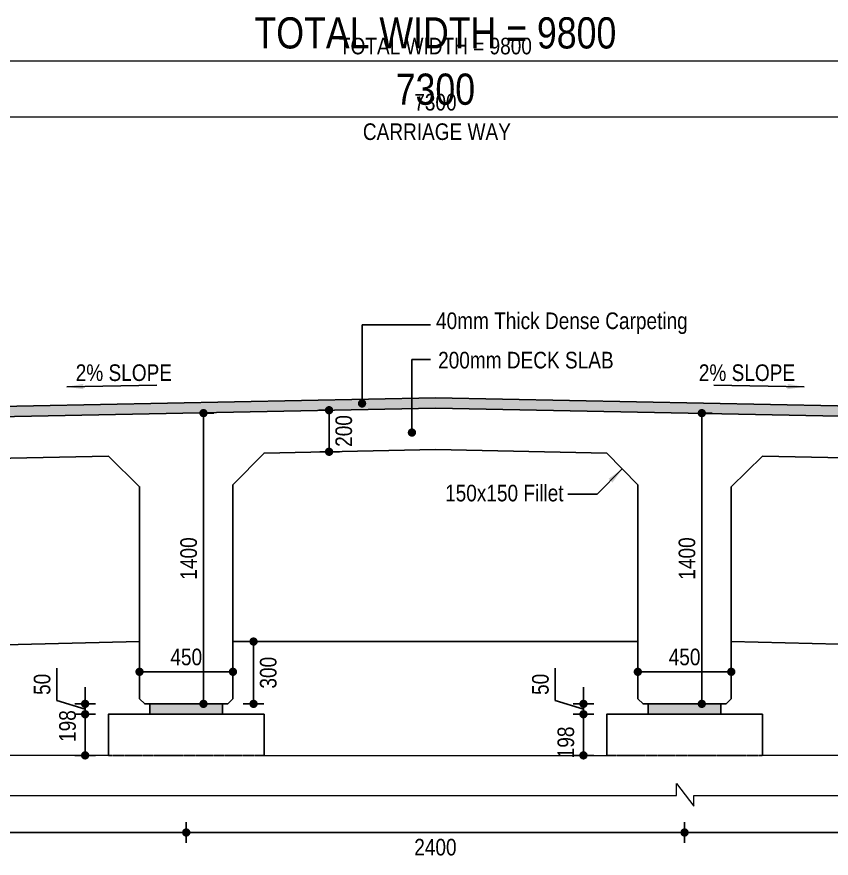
# Model space of a CAD drawing. Header units: millimetres. Extents: x 95937 to 362296, y -118999 to 39765.
# Drawn here: x 99537 to 103459, y 22440 to 26491 of the extents above; entities that cross this region are included whole.
import ezdxf
from ezdxf.enums import TextEntityAlignment as Align

# ---------------------------------------------------------------- set-up
doc = ezdxf.new("R2010")
doc.units = ezdxf.units.MM
doc.header["$LTSCALE"] = 0.2
doc.header["$PDMODE"] = 2
doc.linetypes.add('HIDDEN', pattern=[9.525, 6.35, -3.175])
for name, color, linetype in [('Bearing  peat', 241, 'Continuous'), ('Deck Slab', 200, 'Continuous'), ('Girder Line', 200, 'Continuous'), ('Girder Line @ 40', 200, 'Continuous'), ('Hatching', 35, 'Continuous')]:
    doc.layers.add(name, color=color, linetype=linetype)
for name, color, linetype, lineweight in [('Concrete', 4, 'Continuous', 20), ('Dim Arrow @ 40', 150, 'Continuous', 9), ('DIMS', 150, 'Continuous', 9), ('DIMS @ 40', 150, 'Continuous', 9), ('DIMS @ 75', 150, 'Continuous', 9), ('hatch', 35, 'Continuous', 0), ('Section Marks', 7, 'Continuous', 15), ('Structue', 7, 'Continuous', 25), ('Text @ 40', 7, 'Continuous', 5), ('Text_Normal @ 40', 7, 'Continuous', 25)]:
    doc.layers.add(name, color=color, linetype=linetype, lineweight=lineweight)
doc.styles.add('SWIS_R_N', font='swissc.ttf', dxfattribs={"height": 2})
doc.dimstyles.new('Closed_Arrow', dxfattribs={"dimtxt": 2, "dimasz": 2, "dimexe": 1.25, "dimexo": 0.75, "dimgap": 0.75, "dimtad": 2, "dimdec": 0, "dimzin": 0, "dimdsep": 46, "dimtxsty": 'SWIS_R_N', "dimblk": 'DOT', "dimcen": 0.5, "dimadec": 0, "dimazin": 0, "dimtfac": 1, "dimtdec": 0, "dimtofl": 0, "dimtmove": 0, "dimatfit": 3, "dimfxl": 1.25, "dimfxlon": 1, "dimtolj": 1, "dimtzin": 0, "dimarcsym": 0})
doc.dimstyles.new('Dot_Anno', dxfattribs={"dimtxt": 2, "dimasz": 1, "dimexe": 1.25, "dimexo": 0.75, "dimgap": 0.75, "dimtad": 2, "dimdec": 0, "dimzin": 0, "dimdsep": 46, "dimtxsty": 'SWIS_R_N', "dimblk": 'DOT', "dimcen": 0.5, "dimadec": 0, "dimazin": 0, "dimtfac": 1, "dimtdec": 0, "dimtofl": 0, "dimtmove": 0, "dimatfit": 3, "dimfxl": 1.25, "dimfxlon": 1, "dimtolj": 1, "dimtzin": 0, "dimarcsym": 0})
doc.dimstyles.new('Dot_Arrow', dxfattribs={"dimtxt": 2, "dimasz": 1, "dimexe": 1.25, "dimexo": 0.75, "dimgap": 0.75, "dimtad": 2, "dimdec": 0, "dimzin": 0, "dimdsep": 46, "dimtxsty": 'SWIS_R_N', "dimblk": 'DOT', "dimcen": 0.5, "dimadec": 0, "dimazin": 0, "dimtfac": 1, "dimtdec": 0, "dimtofl": 0, "dimtmove": 0, "dimatfit": 3, "dimldrblk": 'DOT', "dimfxl": 1.25, "dimfxlon": 1, "dimtolj": 1, "dimtzin": 0, "dimarcsym": 0})

# ---------------------------------------------------------------- blocks, each defined once
blk = doc.blocks.new('_Dot')
at = {"color": 0, "linetype": 'ByBlock', "lineweight": -2}
blk.add_line((-0.5, 0), (-1, 0), dxfattribs=at)
at = {"color": 0, "linetype": 'ByBlock', "const_width": 0.5}
blk.add_lwpolyline([(-0.25, 0, 1), (0.25, 0, 1)], format="xyb", close=True, dxfattribs=at)
blk = doc.blocks.new('*D153')
at = {"layer": 'Defpoints', "color": 0, "transparency": 16777216}
for p in [(101040.5, 24597.2), (101040.5, 24597.2), (100965.5, 24397.2)]:
    blk.add_point(p, dxfattribs=at)
at = {"layer": 'DIMS', "color": 0, "lineweight": -2, "transparency": 16777216}
for p, q in [((101040.5, 24597.2), (100990.5, 24597.2)), ((101040.5, 24437.2), (101040.5, 24557.2)), ((100995.5, 24397.2), (101090.5, 24397.2))]:
    blk.add_line(p, q, dxfattribs=at)
at = {"layer": 'DIMS', "color": 0, "lineweight": -2, "transparency": 16777216, "xscale": 40, "yscale": 40, "zscale": 40}
for p, rotation in [((101040.5, 24597.2), 90), ((101040.5, 24397.2), 270)]:
    blk.add_blockref('_Dot', p, dxfattribs=dict(at, rotation=rotation))
at = {"layer": 'DIMS', "color": 0, "transparency": 16777216, "insert": (101111.6, 24497.2), "char_height": 80, "attachment_point": 5, "rotation": 90, "style": 'SWIS_R_N'}
blk.add_mtext('\\A1;200', dxfattribs=at)
blk = doc.blocks.new('*D436')
at = {"layer": 'Defpoints', "color": 0, "ltscale": 20, "transparency": 16777216}
for p in [(97902.6, 26008.7), (97902.6, 24534.3), (105202.6, 24534.3)]:
    blk.add_point(p, dxfattribs=at)
at = {"layer": 'DIMS', "color": 0, "lineweight": -2, "ltscale": 20, "transparency": 16777216}
for p, q in [((97902.6, 25958.7), (97902.6, 26058.7)), ((105202.6, 25958.7), (105202.6, 26058.7)), ((105162.6, 26008.7), (97942.6, 26008.7))]:
    blk.add_line(p, q, dxfattribs=at)
at = {"layer": 'DIMS', "color": 0, "lineweight": -2, "ltscale": 20, "transparency": 16777216, "xscale": 40, "yscale": 40, "zscale": 40, "rotation": 180}
blk.add_blockref('_Dot', (97902.6, 26008.7), dxfattribs=at)
at = {"layer": 'DIMS', "color": 0, "lineweight": -2, "ltscale": 20, "transparency": 16777216, "xscale": 40, "yscale": 40, "zscale": 40}
blk.add_blockref('_Dot', (105202.6, 26008.7), dxfattribs=at)
at = {"layer": 'DIMS', "color": 0, "ltscale": 20, "transparency": 16777216, "insert": (101552.6, 26079.7), "char_height": 80, "attachment_point": 5, "style": 'SWIS_R_N'}
blk.add_mtext('\\A1;7300', dxfattribs=at)
blk = doc.blocks.new('*D437')
at = {"layer": 'Defpoints', "color": 0, "ltscale": 20, "transparency": 16777216}
for p in [(97902.6, 26008.7), (97902.6, 24534.3), (105202.6, 24534.3)]:
    blk.add_point(p, dxfattribs=at)
at = {"layer": 'DIMS', "color": 0, "lineweight": -2, "ltscale": 20, "transparency": 16777216}
for p, q in [((97902.6, 25915), (97902.6, 26102.5)), ((105202.6, 25915), (105202.6, 26102.5)), ((105127.6, 26008.7), (97977.6, 26008.7))]:
    blk.add_line(p, q, dxfattribs=at)
at = {"layer": 'DIMS', "color": 0, "lineweight": -2, "ltscale": 20, "transparency": 16777216, "xscale": 75, "yscale": 75, "zscale": 75, "rotation": 180}
blk.add_blockref('_Dot', (97902.6, 26008.7), dxfattribs=at)
at = {"layer": 'DIMS', "color": 0, "lineweight": -2, "ltscale": 20, "transparency": 16777216, "xscale": 75, "yscale": 75, "zscale": 75}
blk.add_blockref('_Dot', (105202.6, 26008.7), dxfattribs=at)
at = {"layer": 'DIMS', "color": 0, "ltscale": 20, "transparency": 16777216, "insert": (101552.6, 26141.9), "char_height": 150, "attachment_point": 5, "style": 'SWIS_R_N'}
blk.add_mtext('\\A1;7300', dxfattribs=at)
blk = doc.blocks.new('*D241')
at = {"layer": 'Defpoints', "color": 0, "ltscale": 20, "transparency": 16777216}
for p in [(97952.6, 23135.3), (100352.6, 23133.3), (100352.6, 22563.9)]:
    blk.add_point(p, dxfattribs=at)
at = {"layer": 'DIMS', "color": 0, "lineweight": -2, "ltscale": 20, "transparency": 16777216}
for p, q in [((97952.6, 22613.9), (97952.6, 22513.9)), ((100352.6, 22613.9), (100352.6, 22513.9)), ((97992.6, 22563.9), (100312.6, 22563.9))]:
    blk.add_line(p, q, dxfattribs=at)
at = {"layer": 'DIMS', "color": 0, "lineweight": -2, "ltscale": 20, "transparency": 16777216, "xscale": 40, "yscale": 40, "zscale": 40, "rotation": 180}
blk.add_blockref('_Dot', (97952.6, 22563.9), dxfattribs=at)
at = {"layer": 'DIMS', "color": 0, "lineweight": -2, "ltscale": 20, "transparency": 16777216, "xscale": 40, "yscale": 40, "zscale": 40}
blk.add_blockref('_Dot', (100352.6, 22563.9), dxfattribs=at)
at = {"layer": 'DIMS', "color": 0, "ltscale": 20, "transparency": 16777216, "insert": (99152.6, 22492.8), "char_height": 80, "attachment_point": 5, "style": 'SWIS_R_N'}
blk.add_mtext('\\A1;2400', dxfattribs=at)
blk = doc.blocks.new('*D242')
at = {"layer": 'Defpoints', "color": 0, "ltscale": 20, "transparency": 16777216}
for p in [(100352.6, 23133.3), (102752.6, 23133.3), (102752.6, 22563.9)]:
    blk.add_point(p, dxfattribs=at)
at = {"layer": 'DIMS', "color": 0, "lineweight": -2, "ltscale": 20, "transparency": 16777216}
for p, q in [((100352.6, 22613.9), (100352.6, 22513.9)), ((102752.6, 22613.9), (102752.6, 22513.9)), ((100392.6, 22563.9), (102712.6, 22563.9))]:
    blk.add_line(p, q, dxfattribs=at)
at = {"layer": 'DIMS', "color": 0, "lineweight": -2, "ltscale": 20, "transparency": 16777216, "xscale": 40, "yscale": 40, "zscale": 40, "rotation": 180}
blk.add_blockref('_Dot', (100352.6, 22563.9), dxfattribs=at)
at = {"layer": 'DIMS', "color": 0, "lineweight": -2, "ltscale": 20, "transparency": 16777216, "xscale": 40, "yscale": 40, "zscale": 40}
blk.add_blockref('_Dot', (102752.6, 22563.9), dxfattribs=at)
at = {"layer": 'DIMS', "color": 0, "ltscale": 20, "transparency": 16777216, "insert": (101552.6, 22492.8), "char_height": 80, "attachment_point": 5, "style": 'SWIS_R_N'}
blk.add_mtext('\\A1;2400', dxfattribs=at)
blk = doc.blocks.new('*D243')
at = {"layer": 'Defpoints', "color": 0, "ltscale": 20, "transparency": 16777216}
for p in [(102752.6, 23133.3), (105152.6, 23135.3), (105152.6, 22563.9)]:
    blk.add_point(p, dxfattribs=at)
at = {"layer": 'DIMS', "color": 0, "lineweight": -2, "ltscale": 20, "transparency": 16777216}
for p, q in [((102752.6, 22613.9), (102752.6, 22513.9)), ((105152.6, 22613.9), (105152.6, 22513.9)), ((102792.6, 22563.9), (105112.6, 22563.9))]:
    blk.add_line(p, q, dxfattribs=at)
at = {"layer": 'DIMS', "color": 0, "lineweight": -2, "ltscale": 20, "transparency": 16777216, "xscale": 40, "yscale": 40, "zscale": 40, "rotation": 180}
blk.add_blockref('_Dot', (102752.6, 22563.9), dxfattribs=at)
at = {"layer": 'DIMS', "color": 0, "lineweight": -2, "ltscale": 20, "transparency": 16777216, "xscale": 40, "yscale": 40, "zscale": 40}
blk.add_blockref('_Dot', (105152.6, 22563.9), dxfattribs=at)
at = {"layer": 'DIMS', "color": 0, "ltscale": 20, "transparency": 16777216, "insert": (103952.6, 22492.8), "char_height": 80, "attachment_point": 5, "style": 'SWIS_R_N'}
blk.add_mtext('\\A1;2400', dxfattribs=at)
blk = doc.blocks.new('*D245')
at = {"layer": 'Defpoints', "color": 0, "ltscale": 20, "transparency": 16777216}
for p in [(99865.7, 23133.3), (99977.6, 23133.3), (99977.6, 22935.3)]:
    blk.add_point(p, dxfattribs=at)
at = {"layer": 'DIMS', "color": 0, "lineweight": -2, "ltscale": 20, "transparency": 16777216}
for p, q in [((99915.7, 23133.3), (99815.7, 23133.3)), ((99865.7, 22975.3), (99865.7, 23093.3)), ((99915.7, 22935.3), (99815.7, 22935.3))]:
    blk.add_line(p, q, dxfattribs=at)
at = {"layer": 'DIMS', "color": 0, "lineweight": -2, "ltscale": 20, "transparency": 16777216, "xscale": 40, "yscale": 40, "zscale": 40}
for p, rotation in [((99865.7, 23133.3), 90), ((99865.7, 22935.3), 270)]:
    blk.add_blockref('_Dot', p, dxfattribs=dict(at, rotation=rotation))
at = {"layer": 'DIMS', "color": 0, "ltscale": 20, "transparency": 16777216, "insert": (99781.1, 23076.3), "char_height": 80, "attachment_point": 5, "rotation": 90, "style": 'SWIS_R_N'}
blk.add_mtext('\\A1;198', dxfattribs=at)
blk = doc.blocks.new('*D158')
at = {"layer": 'Defpoints', "color": 0, "ltscale": 20, "transparency": 16777216}
for p in [(99865.7, 23183.3), (100152.6, 23183.3), (99977.6, 23133.3)]:
    blk.add_point(p, dxfattribs=at)
at = {"layer": 'DIMS', "color": 0, "lineweight": -2, "ltscale": 20, "transparency": 16777216}
for p, q in [((99729.7, 23199.1), (99729.7, 23355.6)), ((99865.7, 23223.3), (99865.7, 23263.3)), ((99865.7, 23158.3), (99729.7, 23199.1)), ((99915.7, 23183.3), (99815.7, 23183.3)), ((99865.7, 23133.3), (99865.7, 23183.3)), ((99915.7, 23133.3), (99815.7, 23133.3)), ((99865.7, 23093.3), (99865.7, 23053.3))]:
    blk.add_line(p, q, dxfattribs=at)
at = {"layer": 'DIMS', "color": 0, "lineweight": -2, "ltscale": 20, "transparency": 16777216, "xscale": 40, "yscale": 40, "zscale": 40}
for p, rotation in [((99865.7, 23183.3), 270), ((99865.7, 23133.3), 90)]:
    blk.add_blockref('_Dot', p, dxfattribs=dict(at, rotation=rotation))
at = {"layer": 'DIMS', "color": 0, "ltscale": 20, "transparency": 16777216, "insert": (99658.7, 23277.3), "char_height": 80, "attachment_point": 5, "rotation": 90, "style": 'SWIS_R_N'}
blk.add_mtext('\\A1;50', dxfattribs=at)
blk = doc.blocks.new('*D246')
at = {"layer": 'Defpoints', "color": 0, "ltscale": 20, "transparency": 16777216}
for p in [(102265.7, 23133.3), (102377.6, 23133.3), (102377.6, 22935.3)]:
    blk.add_point(p, dxfattribs=at)
at = {"layer": 'DIMS', "color": 0, "lineweight": -2, "ltscale": 20, "transparency": 16777216}
for p, q in [((102315.7, 23133.3), (102215.7, 23133.3)), ((102265.7, 22975.3), (102265.7, 23093.3)), ((102315.7, 22935.3), (102215.7, 22935.3))]:
    blk.add_line(p, q, dxfattribs=at)
at = {"layer": 'DIMS', "color": 0, "lineweight": -2, "ltscale": 20, "transparency": 16777216, "xscale": 40, "yscale": 40, "zscale": 40}
for p, rotation in [((102265.7, 23133.3), 90), ((102265.7, 22935.3), 270)]:
    blk.add_blockref('_Dot', p, dxfattribs=dict(at, rotation=rotation))
at = {"layer": 'DIMS', "color": 0, "ltscale": 20, "transparency": 16777216, "insert": (102181.1, 22997.6), "char_height": 80, "attachment_point": 5, "rotation": 90, "style": 'SWIS_R_N'}
blk.add_mtext('\\A1;198', dxfattribs=at)
blk = doc.blocks.new('*D159')
at = {"layer": 'Defpoints', "color": 0, "ltscale": 20, "transparency": 16777216}
for p in [(102265.7, 23183.3), (102552.6, 23183.3), (102377.6, 23133.3)]:
    blk.add_point(p, dxfattribs=at)
at = {"layer": 'DIMS', "color": 0, "lineweight": -2, "ltscale": 20, "transparency": 16777216}
for p, q in [((102129.7, 23199.1), (102129.7, 23355.6)), ((102265.7, 23223.3), (102265.7, 23263.3)), ((102265.7, 23158.3), (102129.7, 23199.1)), ((102315.7, 23183.3), (102215.7, 23183.3)), ((102265.7, 23133.3), (102265.7, 23183.3)), ((102315.7, 23133.3), (102215.7, 23133.3)), ((102265.7, 23093.3), (102265.7, 23053.3))]:
    blk.add_line(p, q, dxfattribs=at)
at = {"layer": 'DIMS', "color": 0, "lineweight": -2, "ltscale": 20, "transparency": 16777216, "xscale": 40, "yscale": 40, "zscale": 40}
for p, rotation in [((102265.7, 23183.3), 270), ((102265.7, 23133.3), 90)]:
    blk.add_blockref('_Dot', p, dxfattribs=dict(at, rotation=rotation))
at = {"layer": 'DIMS', "color": 0, "ltscale": 20, "transparency": 16777216, "insert": (102058.7, 23277.3), "char_height": 80, "attachment_point": 5, "rotation": 90, "style": 'SWIS_R_N'}
blk.add_mtext('\\A1;50', dxfattribs=at)
blk = doc.blocks.new('*D162')
at = {"layer": 'Defpoints', "color": 0, "ltscale": 20, "transparency": 16777216}
for p in [(100435.6, 24583.2), (100435.6, 24583.2), (100437.6, 23183.3)]:
    blk.add_point(p, dxfattribs=at)
at = {"layer": 'DIMS', "color": 0, "lineweight": -2, "ltscale": 20, "transparency": 16777216}
for p, q in [((100435.6, 24583.2), (100485.6, 24583.2)), ((100435.6, 23223.3), (100435.6, 24543.2)), ((100435.6, 23183.3), (100385.6, 23183.3))]:
    blk.add_line(p, q, dxfattribs=at)
at = {"layer": 'DIMS', "color": 0, "lineweight": -2, "ltscale": 20, "transparency": 16777216, "xscale": 40, "yscale": 40, "zscale": 40}
for p, rotation in [((100435.6, 24583.2), 90), ((100435.6, 23183.3), 270)]:
    blk.add_blockref('_Dot', p, dxfattribs=dict(at, rotation=rotation))
at = {"layer": 'DIMS', "color": 0, "ltscale": 20, "transparency": 16777216, "insert": (100364.6, 23883.2), "char_height": 80, "attachment_point": 5, "rotation": 90, "style": 'SWIS_R_N'}
blk.add_mtext('\\A1;1400', dxfattribs=at)
blk = doc.blocks.new('*D163')
at = {"layer": 'Defpoints', "color": 0, "ltscale": 20, "transparency": 16777216}
for p in [(102835.6, 24583.2), (102835.6, 24583.2), (102837.6, 23183.3)]:
    blk.add_point(p, dxfattribs=at)
at = {"layer": 'DIMS', "color": 0, "lineweight": -2, "ltscale": 20, "transparency": 16777216}
for p, q in [((102835.6, 24583.2), (102885.6, 24583.2)), ((102835.6, 23223.3), (102835.6, 24543.2)), ((102835.6, 23183.3), (102785.6, 23183.3))]:
    blk.add_line(p, q, dxfattribs=at)
at = {"layer": 'DIMS', "color": 0, "lineweight": -2, "ltscale": 20, "transparency": 16777216, "xscale": 40, "yscale": 40, "zscale": 40}
for p, rotation in [((102835.6, 24583.2), 90), ((102835.6, 23183.3), 270)]:
    blk.add_blockref('_Dot', p, dxfattribs=dict(at, rotation=rotation))
at = {"layer": 'DIMS', "color": 0, "ltscale": 20, "transparency": 16777216, "insert": (102764.6, 23883.2), "char_height": 80, "attachment_point": 5, "rotation": 90, "style": 'SWIS_R_N'}
blk.add_mtext('\\A1;1400', dxfattribs=at)
blk = doc.blocks.new('*D165')
at = {"layer": 'Defpoints', "color": 0, "ltscale": 20, "transparency": 16777216}
for p in [(100577.6, 23337.6), (100127.6, 23323.7), (100577.6, 23323.7)]:
    blk.add_point(p, dxfattribs=at)
at = {"layer": 'DIMS', "color": 0, "lineweight": -2, "ltscale": 20, "transparency": 16777216}
for p, q in [((100127.6, 23337.6), (100127.6, 23387.6)), ((100577.6, 23337.6), (100577.6, 23387.6)), ((100167.6, 23337.6), (100537.6, 23337.6))]:
    blk.add_line(p, q, dxfattribs=at)
at = {"layer": 'DIMS', "color": 0, "lineweight": -2, "ltscale": 20, "transparency": 16777216, "xscale": 40, "yscale": 40, "zscale": 40, "rotation": 180}
blk.add_blockref('_Dot', (100127.6, 23337.6), dxfattribs=at)
at = {"layer": 'DIMS', "color": 0, "lineweight": -2, "ltscale": 20, "transparency": 16777216, "xscale": 40, "yscale": 40, "zscale": 40}
blk.add_blockref('_Dot', (100577.6, 23337.6), dxfattribs=at)
at = {"layer": 'DIMS', "color": 0, "ltscale": 20, "transparency": 16777216, "insert": (100352.6, 23408.6), "char_height": 80, "attachment_point": 5, "style": 'SWIS_R_N'}
blk.add_mtext('\\A1;450', dxfattribs=at)
blk = doc.blocks.new('*D166')
at = {"layer": 'Defpoints', "color": 0, "ltscale": 20, "transparency": 16777216}
for p in [(102977.6, 23337.6), (102527.6, 23323.7), (102977.6, 23323.7)]:
    blk.add_point(p, dxfattribs=at)
at = {"layer": 'DIMS', "color": 0, "lineweight": -2, "ltscale": 20, "transparency": 16777216}
for p, q in [((102527.6, 23337.6), (102527.6, 23387.6)), ((102977.6, 23337.6), (102977.6, 23387.6)), ((102567.6, 23337.6), (102937.6, 23337.6))]:
    blk.add_line(p, q, dxfattribs=at)
at = {"layer": 'DIMS', "color": 0, "lineweight": -2, "ltscale": 20, "transparency": 16777216, "xscale": 40, "yscale": 40, "zscale": 40, "rotation": 180}
blk.add_blockref('_Dot', (102527.6, 23337.6), dxfattribs=at)
at = {"layer": 'DIMS', "color": 0, "lineweight": -2, "ltscale": 20, "transparency": 16777216, "xscale": 40, "yscale": 40, "zscale": 40}
blk.add_blockref('_Dot', (102977.6, 23337.6), dxfattribs=at)
at = {"layer": 'DIMS', "color": 0, "ltscale": 20, "transparency": 16777216, "insert": (102752.6, 23408.6), "char_height": 80, "attachment_point": 5, "style": 'SWIS_R_N'}
blk.add_mtext('\\A1;450', dxfattribs=at)
blk = doc.blocks.new('*D169')
at = {"layer": 'Defpoints', "color": 0, "ltscale": 20, "transparency": 16777216}
for p in [(100577.6, 23483.3), (100676.8, 23483.3), (100552.6, 23183.3)]:
    blk.add_point(p, dxfattribs=at)
at = {"layer": 'DIMS', "color": 0, "lineweight": -2, "ltscale": 20, "transparency": 16777216}
for p, q in [((100626.8, 23483.3), (100726.8, 23483.3)), ((100676.8, 23223.3), (100676.8, 23443.3)), ((100626.8, 23183.3), (100726.8, 23183.3))]:
    blk.add_line(p, q, dxfattribs=at)
at = {"layer": 'DIMS', "color": 0, "lineweight": -2, "ltscale": 20, "transparency": 16777216, "xscale": 40, "yscale": 40, "zscale": 40}
for p, rotation in [((100676.8, 23483.3), 90), ((100676.8, 23183.3), 270)]:
    blk.add_blockref('_Dot', p, dxfattribs=dict(at, rotation=rotation))
at = {"layer": 'DIMS', "color": 0, "ltscale": 20, "transparency": 16777216, "insert": (100747.9, 23333.3), "char_height": 80, "attachment_point": 5, "rotation": 90, "style": 'SWIS_R_N'}
blk.add_mtext('\\A1;300', dxfattribs=at)
blk = doc.blocks.new('*D463')
at = {"layer": 'Defpoints', "color": 0, "ltscale": 20, "transparency": 16777216}
for p in [(96652.6, 26278.2), (106452.6, 24940.1), (96652.6, 24803.7)]:
    blk.add_point(p, dxfattribs=at)
at = {"layer": 'DIMS', "color": 0, "lineweight": -2, "ltscale": 20, "transparency": 16777216}
for p, q in [((96652.6, 26228.2), (96652.6, 26328.2)), ((106452.6, 26228.2), (106452.6, 26328.2)), ((106412.6, 26278.2), (96692.6, 26278.2))]:
    blk.add_line(p, q, dxfattribs=at)
at = {"layer": 'DIMS', "color": 0, "lineweight": -2, "ltscale": 20, "transparency": 16777216, "xscale": 40, "yscale": 40, "zscale": 40, "rotation": 180}
blk.add_blockref('_Dot', (96652.6, 26278.2), dxfattribs=at)
at = {"layer": 'DIMS', "color": 0, "lineweight": -2, "ltscale": 20, "transparency": 16777216, "xscale": 40, "yscale": 40, "zscale": 40}
blk.add_blockref('_Dot', (106452.6, 26278.2), dxfattribs=at)
at = {"layer": 'DIMS', "color": 0, "ltscale": 20, "transparency": 16777216, "insert": (101552.6, 26350.1), "char_height": 80, "attachment_point": 5, "style": 'SWIS_R_N'}
blk.add_mtext('\\A1;TOTAL WIDTH = 9800', dxfattribs=at)
blk = doc.blocks.new('*D464')
at = {"layer": 'Defpoints', "color": 0, "ltscale": 20, "transparency": 16777216}
for p in [(96652.6, 26278.2), (106452.6, 24940.1), (96652.6, 24803.7)]:
    blk.add_point(p, dxfattribs=at)
at = {"layer": 'DIMS', "color": 0, "lineweight": -2, "ltscale": 20, "transparency": 16777216}
for p, q in [((96652.6, 26184.4), (96652.6, 26371.9)), ((106452.6, 26184.4), (106452.6, 26371.9)), ((106377.6, 26278.2), (96727.6, 26278.2))]:
    blk.add_line(p, q, dxfattribs=at)
at = {"layer": 'DIMS', "color": 0, "lineweight": -2, "ltscale": 20, "transparency": 16777216, "xscale": 75, "yscale": 75, "zscale": 75, "rotation": 180}
blk.add_blockref('_Dot', (96652.6, 26278.2), dxfattribs=at)
at = {"layer": 'DIMS', "color": 0, "lineweight": -2, "ltscale": 20, "transparency": 16777216, "xscale": 75, "yscale": 75, "zscale": 75}
blk.add_blockref('_Dot', (106452.6, 26278.2), dxfattribs=at)
at = {"layer": 'DIMS', "color": 0, "ltscale": 20, "transparency": 16777216, "insert": (101552.6, 26413), "char_height": 150, "attachment_point": 5, "style": 'SWIS_R_N'}
blk.add_mtext('\\A1;TOTAL WIDTH = 9800', dxfattribs=at)
blk = doc.blocks.new('*U492')
at = {"layer": 'DIMS @ 40', "ltscale": 20}
dim = blk.add_linear_dim(base=(97902.6, 26008.7), p1=(105202.6, 24534.3), p2=(97902.6, 24534.3), dimstyle='Dot_Anno', override={"dimscale": 40, "dimtix": 0, "dimtofl": 0, "dimtmove": 2, "dimatfit": 3}, dxfattribs=at)
dim.commit()
dim.dimension.update_dxf_attribs({"geometry": '*D436', "text_midpoint": (101552.6, 26079.7)})
at = {"layer": 'DIMS @ 75', "ltscale": 20}
dim = blk.add_linear_dim(base=(97902.6, 26008.7), p1=(105202.6, 24534.3), p2=(97902.6, 24534.3), dimstyle='Dot_Anno', override={"dimscale": 75, "dimtix": 0, "dimtofl": 0, "dimtmove": 2, "dimatfit": 3}, dxfattribs=at)
dim.commit()
dim.dimension.update_dxf_attribs({"geometry": '*D437', "text_midpoint": (101552.6, 26141.9)})
blk = doc.blocks.new('*U501')
at = {"layer": 'DIMS @ 40', "ltscale": 20}
dim = blk.add_linear_dim(base=(96652.6, 26278.2), p1=(106452.6, 24940.1), p2=(96652.6, 24803.7), text='TOTAL WIDTH = <>', dimstyle='Dot_Anno', override={"dimscale": 40, "dimtix": 0, "dimtofl": 0, "dimtmove": 2, "dimatfit": 3}, dxfattribs=at)
dim.commit()
dim.dimension.update_dxf_attribs({"geometry": '*D463', "text_midpoint": (101552.6, 26350.1)})
at = {"layer": 'DIMS @ 75', "ltscale": 20}
dim = blk.add_linear_dim(base=(96652.6, 26278.2), p1=(106452.6, 24940.1), p2=(96652.6, 24803.7), text='TOTAL WIDTH = <>', dimstyle='Dot_Anno', override={"dimscale": 75, "dimtix": 0, "dimtofl": 0, "dimtmove": 2, "dimatfit": 3}, dxfattribs=at)
dim.commit()
dim.dimension.update_dxf_attribs({"geometry": '*D464', "text_midpoint": (101552.6, 26413)})

msp = doc.modelspace()

# ---------------------------------------------------------------- hatches: boundary and pattern name
at = {"layer": 'hatch'}
h = msp.add_hatch(dxfattribs=at)
h.set_pattern_fill('AR-CONC', color=256, scale=0.5, style=0)
h.set_pattern_definition([(50, (90965.605, 12602.08), (91.09233, -7.96954), [9.525, -104.775]), (355, (90965.6, 12602.08), (-17.6217, 95.5284), [7.62, -83.8203]), (100.45144, (90973.2, 12601.42), (73.47062, 87.55888), [8.095, -89.0451]), (46.1842, (90965.6, 12627.48), (135.5395, -21.02116), [14.2875, -157.1625]), (96.63556, (90976.9, 12625.73), (118.7021, 123.7131), [12.1425, -133.5678]), (351.18415, (90965.6, 12627.48), (118.7021, 123.7131), [11.43, -125.7299]), (21, (90978.305, 12621.13), (75.8072, -51.1326), [9.525, -104.775]), (326, (90978.3, 12621.13), (30.901, 92.094), [7.62, -83.82]), (71.45144, (90984.62, 12616.87), (106.7082, 40.9614), [8.095, -89.04497]), (37.5, (90965.605, 12602.08), (1.5443, 42.27752), [0, -82.804, 0, -85.09, 0, -84.1375]), (7.5, (90965.605, 12602.08), (33.40983, 50.09029), [0, -48.514, 0, -80.899, 0, -32.0675]), (327.5, (90937.284, 12602.08), (67.7953, -2.86437), [0, -31.75, 0, -99.06, 0, -131.445]), (317.5, (90924.584, 12602.08), (74.0646, 12.71325), [0, -41.275, 0, -65.786, 0, -93.345])])
h.paths.add_polyline_path([(101552.6, 24657.3), (98002.6, 24586.3, 0.158025), (97902.6, 24534.3), (97902.6, 24534.3), (101552.6, 24607.3), (105202.6, 24534.3, 0.158069), (105102.6, 24586.3)])
at = {"layer": 'Hatching', "linetype": 'Continuous', "ltscale": 0.1}
for points in [[(100177.6, 23183.3), (100527.6, 23183.3), (100527.6, 23133.3), (100177.6, 23133.3)], [(102577.6, 23183.3), (102927.6, 23183.3), (102927.6, 23133.3), (102577.6, 23133.3)]]:
    msp.add_hatch(color=256, dxfattribs=at).paths.add_polyline_path(points)

# ---------------------------------------------------------------- linework, layer by layer
at = {"layer": 'Bearing  peat', "linetype": 'Continuous'}
for points in [[(100177.6, 23183.3), (100527.6, 23183.3), (100527.6, 23133.3), (100177.6, 23133.3)], [(102577.6, 23183.3), (102927.6, 23183.3), (102927.6, 23133.3), (102577.6, 23133.3)]]:
    msp.add_lwpolyline(points, close=True, dxfattribs=at)
for points in [[(100727.6, 22935.3), (100727.6, 23133.3), (99977.6, 23133.3), (99977.6, 22935.3)], [(103127.6, 22935.3), (103127.6, 23133.3), (102377.6, 23133.3), (102377.6, 22935.3)]]:
    msp.add_lwpolyline(points, dxfattribs=at)
at = {"layer": 'Concrete', "linetype": 'Continuous'}
for points in [[(99977.6, 22935.3), (98327.6, 22935.3)], [(100727.6, 22935.3), (102377.6, 22935.3)], [(104777.6, 22935.3), (103127.6, 22935.3)]]:
    msp.add_lwpolyline(points, dxfattribs=at)
at = {"layer": 'Deck Slab'}
for points in [[(106227.6, 24784.3), (106227.6, 24684.3), (105402.6, 24684.3), (105402.6, 24784.3), (105293.6, 24784.3, 0.357511), (105244.5, 24744.1), (105202.6, 24534.3), (105202.6, 24534.3), (101552.6, 24607.3), (97902.6, 24534.3)], [(105202.6, 24534.3, 0.158069), (105102.6, 24586.3), (105102.6, 24586.3), (101552.6, 24657.3), (98002.6, 24586.3), (98002.6, 24586.3), (98002.6, 24586.3, 0.158066), (97902.6, 24534.3)]]:
    msp.add_lwpolyline(points, format="xyb", dxfattribs=at)
msp.add_lwpolyline([(98327.5, 24342.8), (99977.6, 24375.8), (100127.6, 24228.8), (100127.6, 23208.3), (100152.6, 23183.3), (100552.6, 23183.3), (100577.6, 23208.3), (100577.6, 24237.8), (100727.5, 24390.8), (101552.6, 24407.3), (102377.6, 24390.8), (102527.6, 24237.8), (102527.6, 23208.3), (102552.6, 23183.3), (102952.6, 23183.3), (102977.6, 23208.3), (102977.6, 24228.8), (103127.5, 24375.8), (104777.6, 24342.8)], dxfattribs=at)
at = {"layer": 'Girder Line'}
for points in [[(102452.6, 24314.3), (102331.3, 24193.5), (102190.2, 24193.5)], [(98177.6, 23435.3), (100127.6, 23483.3)], [(100577.6, 23483.3), (102527.6, 23483.3)], [(102977.6, 23483.3), (104927.6, 23435.3)]]:
    msp.add_lwpolyline(points, dxfattribs=at)
at = {"layer": 'Section Marks', "linetype": 'Continuous'}
msp.add_lwpolyline([(96852.6, 22742.3), (102713.9, 22742.3), (102713.9, 22800.6), (102797.7, 22691.2), (102797.7, 22742.6), (106252.6, 22742.3)], dxfattribs=at)
at = {"layer": 'Structue', "linetype": 'HIDDEN', "ltscale": 0.5}
for points in [[(99977.6, 22935.3), (100727.6, 22935.3)], [(102377.6, 22935.3), (103127.6, 22935.3)]]:
    msp.add_lwpolyline(points, dxfattribs=at)

# ---------------------------------------------------------------- block references
at = {"layer": 'DIMS'}
for name in ['*U501', '*U492']:
    msp.add_blockref(name, (0, 0), dxfattribs=at)

# ---------------------------------------------------------------- texts
at = {"layer": 'DIMS @ 40', "ltscale": 20, "style": 'SWIS_R_N'}
msp.add_text('CARRIAGE WAY', height=80, dxfattribs=at).set_placement((101559.7, 25938.4), align=Align.MIDDLE)
at = {"layer": 'DIMS @ 40', "style": 'SWIS_R_N'}
msp.add_text('200mm DECK SLAB', height=80, dxfattribs=at).set_placement((101565.7, 24798.4))
at = {"layer": 'DIMS @ 40', "insert": (101555.7, 25067.9), "char_height": 80, "width": 5960.618, "attachment_point": 1, "style": 'SWIS_R_N'}
msp.add_mtext('40mm Thick Dense Carpeting', dxfattribs=at)
at = {"layer": 'Text @ 40', "style": 'SWIS_R_N'}
msp.add_text('150x150 Fillet', height=80, dxfattribs=at).set_placement((101599.2, 24158.3))
at = {"layer": 'Text_Normal @ 40', "char_height": 80, "style": 'SWIS_R_N'}
for insert, attachment_point in [((99820.4, 24817.9), 1), ((103284.8, 24817.9), 3)]:
    msp.add_mtext('2% SLOPE', dxfattribs=dict(at, insert=insert, attachment_point=attachment_point))

# ---------------------------------------------------------------- dimensions: what is measured, and where the dimension line sits
at = {"layer": 'DIMS @ 40', "ltscale": 20}
for base, p1, p2, override, picture, middle in [((100435.6, 24583.2), (100437.6, 23183.3), (100435.6, 24583.2), {"dimscale": 40, "dimtix": 0, "dimtofl": 0, "dimtmove": 2, "dimatfit": 3}, '*D162', (100364.6, 23883.2)), ((102835.6, 24583.2), (102837.6, 23183.3), (102835.6, 24583.2), {"dimscale": 40, "dimtix": 0, "dimtofl": 0, "dimtmove": 2, "dimatfit": 3}, '*D163', (102764.6, 23883.2)), ((100676.8, 23483.3), (100552.6, 23183.3), (100577.6, 23483.3), {"dimscale": 40, "dimtix": 0, "dimtofl": 0, "dimtmove": 0, "dimatfit": 3}, '*D169', (100747.9, 23333.3)), ((99865.7, 23183.3), (99977.6, 23133.3), (100152.6, 23183.3), {"dimscale": 40, "dimtix": 0, "dimtofl": 0, "dimtmove": 1, "dimatfit": 3}, '*D158', (99658.7, 23229.1)), ((102265.7, 23183.3), (102377.6, 23133.3), (102552.6, 23183.3), {"dimscale": 40, "dimtix": 0, "dimtofl": 0, "dimtmove": 1, "dimatfit": 3}, '*D159', (102058.7, 23229.1))]:
    dim = msp.add_linear_dim(base=base, p1=p1, p2=p2, angle=90, dimstyle='Dot_Anno', override=override, dxfattribs=at)
    dim.commit()
    dim.dimension.update_dxf_attribs({"geometry": picture, "text_midpoint": middle})
at = {"layer": 'DIMS @ 40'}
dim = msp.add_linear_dim(base=(101040.5, 24597.2), p1=(100965.5, 24397.2), p2=(101040.5, 24597.2), angle=90, dimstyle='Dot_Anno', override={"dimscale": 40, "dimtix": 0, "dimtofl": 0, "dimtmove": 0, "dimatfit": 3}, dxfattribs=at)
dim.commit()
dim.dimension.update_dxf_attribs({"geometry": '*D153', "text_midpoint": (101040.5, 24497.2), "dimtype": 128})
at = {"layer": 'DIMS @ 40', "ltscale": 20}
for base, p1, p2, override, picture, middle in [((100577.6, 23337.6), (100127.6, 23323.7), (100577.6, 23323.7), {"dimscale": 40, "dimtix": 0, "dimtofl": 0, "dimtmove": 2, "dimatfit": 3}, '*D165', (100352.6, 23408.6)), ((102977.6, 23337.6), (102527.6, 23323.7), (102977.6, 23323.7), {"dimscale": 40, "dimtix": 0, "dimtofl": 0, "dimtmove": 2, "dimatfit": 3}, '*D166', (102752.6, 23408.6)), ((100352.6, 22563.9), (97952.6, 23135.3), (100352.6, 23133.3), {"dimscale": 40, "dimtix": 0, "dimtofl": 0, "dimtmove": 0, "dimatfit": 3}, '*D241', (99152.6, 22492.8)), ((102752.6, 22563.9), (100352.6, 23133.3), (102752.6, 23133.3), {"dimscale": 40, "dimtix": 0, "dimtofl": 0, "dimtmove": 1, "dimatfit": 3}, '*D242', (101552.6, 22492.8)), ((105152.6, 22563.9), (102752.6, 23133.3), (105152.6, 23135.3), {"dimscale": 40, "dimtix": 0, "dimtofl": 0, "dimtmove": 1, "dimatfit": 3}, '*D243', (103952.6, 22492.8))]:
    dim = msp.add_linear_dim(base=base, p1=p1, p2=p2, dimstyle='Dot_Anno', override=override, dxfattribs=at)
    dim.commit()
    dim.dimension.update_dxf_attribs({"geometry": picture, "text_midpoint": middle})
for base, p1, p2, picture, middle in [((99865.7, 23133.3), (99977.6, 22935.3), (99977.6, 23133.3), '*D245', (99781.1, 23076.3)), ((102265.7, 23133.3), (102377.6, 22935.3), (102377.6, 23133.3), '*D246', (102181.1, 22997.6))]:
    dim = msp.add_linear_dim(base=base, p1=p1, p2=p2, angle=90, dimstyle='Dot_Anno', override={"dimscale": 40, "dimtix": 0, "dimtofl": 0, "dimtmove": 2, "dimatfit": 3}, dxfattribs=at)
    dim.commit()
    dim.dimension.update_dxf_attribs({"geometry": picture, "text_midpoint": middle, "dimtype": 128})

# ---------------------------------------------------------------- leaders
at = {"layer": 'Dim Arrow @ 40'}
for points in [[(101199.3, 24629.7), (101199.3, 25008.5), (101529.3, 25008.5)], [(101439.5, 24489.7), (101439.5, 24840.9), (101529.3, 24840.9)]]:
    msp.add_leader(points, dimstyle='Dot_Arrow', override={"dimscale": 40}, dxfattribs=at)
at = {"layer": 'Dim Arrow @ 40', "ltscale": 20}
msp.add_leader([(102452.6, 24314.3), (102331.3, 24193.5), (102190.2, 24193.5)], dimstyle='Closed_Arrow', override={"dimscale": 40, "dimgap": 0.75, "dimtad": 0}, dxfattribs=at)
at = {"layer": 'Girder Line @ 40', "lineweight": 5, "ltscale": 25}
for points in [[(99776.8, 24709.8), (100211.6, 24718)], [(103328.4, 24709.8), (102893.5, 24718)]]:
    msp.add_leader(points, dimstyle='Closed_Arrow', override={"dimscale": 40}, dxfattribs=at)

doc.saveas('drawing.dxf')
